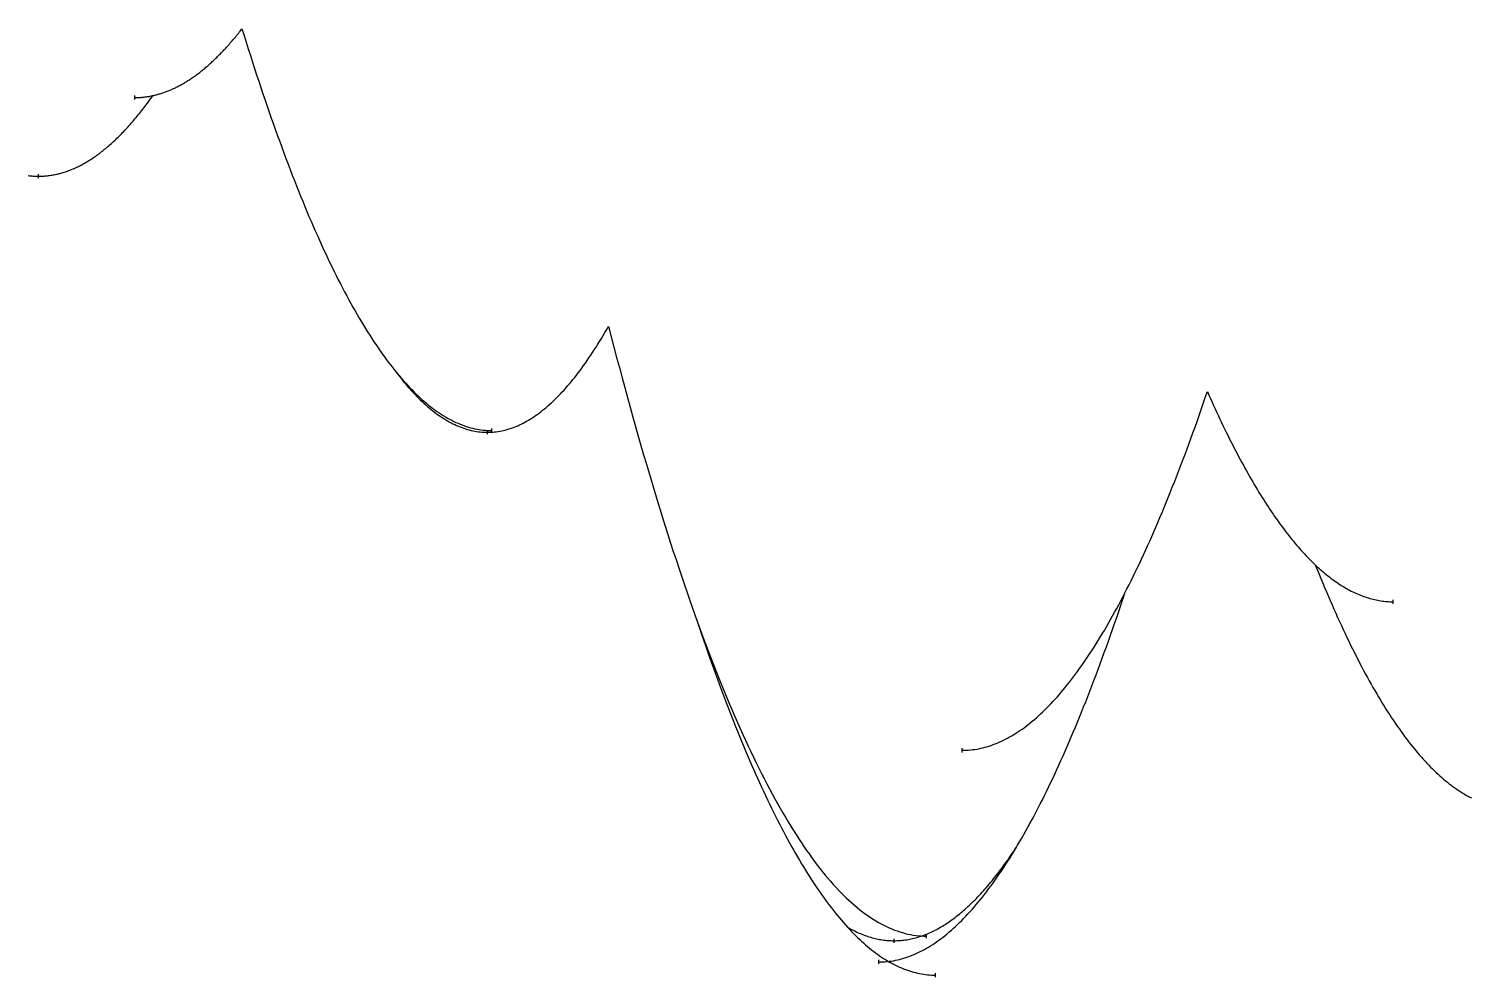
# Model space of a CAD drawing. Header units: metres. Extents: x -71 to 28195, y -4440 to 524.
# Drawn here: x 7124 to 10682, y -1817 to 524 of the extents above; entities that cross this region are included whole.
import ezdxf

# ---------------------------------------------------------------- set-up
doc = ezdxf.new("R2010")
doc.units = ezdxf.units.M
doc.layers.add('CATENARIES', color=7, linetype='Continuous')
doc.layers.add('CATENARY_VERTEX_TICKS', color=7, linetype='Continuous')

msp = doc.modelspace()

# ---------------------------------------------------------------- linework, layer by layer
at = {"layer": 'CATENARIES'}
for points in [[(7385, 354.5, 0), (7387.3, 354.5, 0), (7389.5, 354.6, 0), (7391.8, 354.6, 0), (7394, 354.7, 0), (7396.2, 354.8, 0), (7398.5, 355, 0), (7400.7, 355.1, 0), (7403, 355.3, 0), (7405.2, 355.5, 0), (7407.5, 355.7, 0), (7409.7, 356, 0), (7412, 356.3, 0), (7414.2, 356.6, 0), (7416.5, 356.9, 0), (7418.7, 357.3, 0), (7420.9, 357.6, 0), (7423.2, 358, 0), (7425.4, 358.5, 0), (7427.7, 358.9, 0), (7429.9, 359.4, 0), (7432.1, 359.9, 0), (7434.4, 360.4, 0), (7436.6, 361, 0), (7438.8, 361.5, 0), (7441, 362.1, 0), (7443.3, 362.7, 0), (7445.5, 363.4, 0), (7447.7, 364, 0), (7449.9, 364.7, 0), (7452.1, 365.4, 0), (7454.4, 366.1, 0), (7456.6, 366.9, 0), (7458.8, 367.7, 0), (7461, 368.5, 0), (7463.3, 369.3, 0), (7465.5, 370.2, 0), (7467.7, 371, 0), (7469.9, 371.9, 0), (7472.1, 372.9, 0), (7474.4, 373.8, 0), (7476.6, 374.8, 0), (7478.8, 375.8, 0), (7481, 376.8, 0), (7483.3, 377.8, 0), (7485.5, 378.9, 0), (7487.7, 380, 0), (7489.9, 381.1, 0), (7492.1, 382.3, 0), (7494.4, 383.4, 0), (7496.6, 384.6, 0), (7498.8, 385.8, 0), (7501, 387.1, 0), (7503.3, 388.3, 0), (7505.5, 389.6, 0), (7507.7, 390.9, 0), (7509.9, 392.2, 0), (7512.1, 393.6, 0), (7514.4, 395, 0), (7516.6, 396.4, 0), (7518.8, 397.8, 0), (7521, 399.2, 0), (7523.3, 400.7, 0), (7525.5, 402.2, 0), (7527.7, 403.7, 0), (7529.9, 405.3, 0), (7532.1, 406.8, 0), (7534.4, 408.4, 0), (7536.6, 410.1, 0), (7538.8, 411.7, 0), (7541, 413.4, 0), (7543.3, 415.1, 0), (7545.5, 416.8, 0), (7547.7, 418.5, 0), (7549.9, 420.3, 0), (7552.1, 422, 0), (7554.4, 423.9, 0), (7556.6, 425.7, 0), (7558.8, 427.5, 0), (7561, 429.4, 0), (7563.3, 431.3, 0), (7565.5, 433.3, 0), (7567.7, 435.2, 0), (7569.9, 437.2, 0), (7572.1, 439.2, 0), (7574.4, 441.2, 0), (7576.6, 443.3, 0), (7578.8, 445.3, 0), (7581, 447.4, 0), (7583.3, 449.5, 0), (7585.5, 451.7, 0), (7587.7, 453.9, 0), (7589.9, 456, 0), (7592.1, 458.3, 0), (7594.4, 460.5, 0), (7596.6, 462.8, 0), (7598.8, 465.1, 0), (7601, 467.4, 0), (7603.3, 469.7, 0), (7605.5, 472.1, 0), (7607.7, 474.4, 0), (7609.9, 476.9, 0), (7612.1, 479.3, 0), (7614.4, 481.7, 0), (7616.6, 484.2, 0), (7618.8, 486.7, 0), (7621, 489.3, 0), (7623.3, 491.8, 0), (7625.5, 494.4, 0), (7627.7, 497, 0), (7629.9, 499.6, 0), (7632.1, 502.3, 0), (7634.4, 504.9, 0), (7636.6, 507.6, 0), (7638.8, 510.3, 0), (7641, 513.1, 0), (7643.3, 515.9, 0), (7645.5, 518.6, 0), (7647.7, 521.5, 0), (7649.9, 524.3, 0)], [(7649.9, 524.3, 0), (7655.1, 507.6, 0), (7660.3, 491, 0), (7665.4, 474.6, 0), (7670.6, 458.4, 0), (7675.8, 442.2, 0), (7680.9, 426.2, 0), (7686.1, 410.4, 0), (7691.3, 394.7, 0), (7696.5, 379.2, 0), (7701.6, 363.8, 0), (7706.8, 348.5, 0), (7712, 333.4, 0), (7717.1, 318.4, 0), (7722.3, 303.6, 0), (7727.5, 288.9, 0), (7732.7, 274.4, 0), (7737.8, 260, 0), (7743, 245.8, 0), (7748.2, 231.7, 0), (7753.4, 217.7, 0), (7758.5, 203.9, 0), (7763.7, 190.2, 0), (7768.9, 176.7, 0), (7774, 163.3, 0), (7779.2, 150, 0), (7784.4, 136.9, 0), (7789.6, 124, 0), (7794.7, 111.1, 0), (7799.9, 98.5, 0), (7805.1, 85.9, 0), (7810.2, 73.5, 0), (7815.4, 61.3, 0), (7820.6, 49.2, 0), (7825.8, 37.2, 0), (7830.9, 25.4, 0), (7836.1, 13.7, 0), (7841.3, 2.2, 0), (7846.4, -9.2, 0), (7851.6, -20.5, 0), (7856.8, -31.6, 0), (7862, -42.6, 0), (7867.1, -53.4, 0), (7872.3, -64.1, 0), (7877.5, -74.7, 0), (7882.6, -85.1, 0), (7887.8, -95.3, 0), (7893, -105.5, 0), (7898.2, -115.5, 0), (7903.3, -125.3, 0), (7908.5, -135, 0), (7913.7, -144.6, 0), (7918.8, -154, 0), (7924, -163.3, 0), (7929.2, -172.4, 0), (7934.4, -181.4, 0), (7939.5, -190.3, 0), (7944.7, -199, 0), (7949.9, -207.6, 0), (7955, -216, 0), (7960.2, -224.3, 0), (7965.4, -232.5, 0), (7970.6, -240.5, 0), (7975.7, -248.4, 0), (7980.9, -256.1, 0), (7986.1, -263.7, 0), (7991.2, -271.2, 0), (7996.4, -278.5, 0), (8001.6, -285.7, 0), (8006.8, -292.7, 0), (8011.9, -299.6, 0), (8017.1, -306.4, 0), (8022.3, -313, 0), (8027.4, -319.5, 0), (8032.6, -325.9, 0), (8037.8, -332.1, 0), (8043, -338.2, 0), (8048.2, -344.2, 0), (8053.4, -350, 0), (8058.6, -355.7, 0), (8063.8, -361.2, 0), (8069, -366.6, 0), (8074.2, -371.8, 0), (8079.4, -376.9, 0), (8084.6, -381.9, 0), (8089.8, -386.7, 0), (8095, -391.4, 0), (8100.2, -396, 0), (8105.4, -400.4, 0), (8110.6, -404.7, 0), (8115.8, -408.8, 0), (8121, -412.8, 0), (8126.2, -416.6, 0), (8131.4, -420.3, 0), (8136.6, -423.9, 0), (8141.8, -427.3, 0), (8147, -430.6, 0), (8152.2, -433.8, 0), (8157.4, -436.8, 0), (8162.6, -439.7, 0), (8167.8, -442.4, 0), (8173, -445, 0), (8178.2, -447.4, 0), (8183.4, -449.7, 0), (8188.6, -451.9, 0), (8193.8, -453.9, 0), (8199, -455.8, 0), (8204.2, -457.6, 0), (8209.4, -459.2, 0), (8214.6, -460.6, 0), (8219.8, -462, 0), (8225, -463.1, 0), (8230.2, -464.2, 0), (8235.4, -465.1, 0), (8240.6, -465.9, 0), (8245.8, -466.5, 0), (8251, -467, 0), (8256.2, -467.3, 0), (8261.4, -467.6, 0), (8266.6, -467.6, 0)], [(7122.3, 161.9, 0), (7125.1, 161.5, 0), (7127.9, 161.2, 0), (7130.7, 161, 0), (7133.4, 160.8, 0), (7136.2, 160.6, 0), (7139, 160.5, 0), (7141.8, 160.4, 0), (7144.6, 160.3, 0), (7147.4, 160.3, 0), (7150.2, 160.3, 0), (7153, 160.4, 0), (7155.7, 160.5, 0), (7158.5, 160.6, 0), (7161.3, 160.8, 0), (7164, 161, 0), (7166.8, 161.2, 0), (7169.6, 161.5, 0), (7172.3, 161.8, 0), (7175.1, 162.2, 0), (7177.9, 162.6, 0), (7180.7, 163, 0), (7183.4, 163.5, 0), (7186.2, 164, 0), (7189, 164.6, 0), (7191.7, 165.2, 0), (7194.5, 165.8, 0), (7197.3, 166.5, 0), (7200, 167.2, 0), (7202.8, 167.9, 0), (7205.6, 168.7, 0), (7208.4, 169.5, 0), (7211.1, 170.4, 0), (7213.9, 171.3, 0), (7216.7, 172.2, 0), (7219.4, 173.2, 0), (7222.2, 174.2, 0), (7225, 175.3, 0), (7227.7, 176.4, 0), (7230.5, 177.5, 0), (7233.3, 178.6, 0), (7236, 179.8, 0), (7238.8, 181.1, 0), (7241.6, 182.4, 0), (7244.4, 183.7, 0), (7247.1, 185, 0), (7249.9, 186.4, 0), (7252.7, 187.9, 0), (7255.4, 189.3, 0), (7258.2, 190.9, 0), (7261, 192.4, 0), (7263.7, 194, 0), (7266.5, 195.6, 0), (7269.3, 197.3, 0), (7272.1, 199, 0), (7274.8, 200.7, 0), (7277.6, 202.5, 0), (7280.4, 204.3, 0), (7283.1, 206.2, 0), (7285.9, 208.1, 0), (7288.7, 210, 0), (7291.4, 212, 0), (7294.2, 214, 0), (7297, 216, 0), (7299.7, 218.1, 0), (7302.5, 220.2, 0), (7305.3, 222.4, 0), (7308.1, 224.6, 0), (7310.8, 226.8, 0), (7313.6, 229.1, 0), (7316.4, 231.4, 0), (7319.1, 233.8, 0), (7321.9, 236.2, 0), (7324.7, 238.6, 0), (7327.4, 241.1, 0), (7330.2, 243.6, 0), (7333, 246.1, 0), (7335.8, 248.7, 0), (7338.5, 251.3, 0), (7341.3, 254, 0), (7344.1, 256.7, 0), (7346.8, 259.4, 0), (7349.6, 262.2, 0), (7352.4, 265, 0), (7355.1, 267.9, 0), (7357.9, 270.7, 0), (7360.7, 273.7, 0), (7363.4, 276.6, 0), (7366.2, 279.6, 0), (7369, 282.7, 0), (7371.8, 285.8, 0), (7374.5, 288.9, 0), (7377.3, 292.1, 0), (7380.1, 295.3, 0), (7382.8, 298.5, 0), (7385.6, 301.8, 0), (7388.4, 305.1, 0), (7391.1, 308.4, 0), (7393.9, 311.8, 0), (7396.7, 315.2, 0), (7399.5, 318.7, 0), (7402.2, 322.2, 0), (7405, 325.8, 0), (7407.8, 329.3, 0), (7410.5, 333, 0), (7413.3, 336.6, 0), (7416.1, 340.3, 0), (7418.8, 344.1, 0), (7421.6, 347.8, 0), (7424.4, 351.7, 0), (7427.2, 355.5, 0), (7429.9, 359.4, 0)], [(8027.4, -319.5, 0), (8031.9, -325.4, 0), (8036.4, -331.2, 0), (8040.9, -336.9, 0), (8045.4, -342.5, 0), (8049.8, -348, 0), (8054.3, -353.3, 0), (8058.8, -358.5, 0), (8063.3, -363.6, 0), (8067.8, -368.6, 0), (8072.2, -373.5, 0), (8076.7, -378.2, 0), (8081.2, -382.9, 0), (8085.7, -387.4, 0), (8090.2, -391.8, 0), (8094.6, -396, 0), (8099.1, -400.2, 0), (8103.6, -404.2, 0), (8108.1, -408.2, 0), (8112.6, -412, 0), (8117, -415.7, 0), (8121.5, -419.2, 0), (8126, -422.7, 0), (8130.5, -426, 0), (8134.9, -429.3, 0), (8139.4, -432.4, 0), (8143.9, -435.4, 0), (8148.4, -438.2, 0), (8152.9, -441, 0), (8157.3, -443.6, 0), (8161.8, -446.1, 0), (8166.3, -448.5, 0), (8170.8, -450.8, 0), (8175.3, -453, 0), (8179.7, -455, 0), (8184.2, -457, 0), (8188.7, -458.8, 0), (8193.2, -460.5, 0), (8197.7, -462, 0), (8202.1, -463.5, 0), (8206.6, -464.9, 0), (8211.1, -466.1, 0), (8215.6, -467.2, 0), (8220.1, -468.2, 0), (8224.5, -469.1, 0), (8229, -469.8, 0), (8233.5, -470.5, 0), (8238, -471, 0), (8242.5, -471.4, 0), (8246.9, -471.7, 0), (8251.4, -471.9, 0), (8255.9, -471.9, 0), (8260.3, -471.9, 0), (8264.7, -471.7, 0), (8269.1, -471.4, 0), (8273.5, -471, 0), (8277.9, -470.5, 0), (8282.3, -469.9, 0), (8286.7, -469.2, 0), (8291.1, -468.3, 0), (8295.5, -467.4, 0), (8299.9, -466.3, 0), (8304.3, -465.1, 0), (8308.7, -463.8, 0), (8313.1, -462.4, 0), (8317.5, -460.9, 0), (8321.9, -459.2, 0), (8326.3, -457.5, 0), (8330.7, -455.6, 0), (8335, -453.7, 0), (8339.4, -451.6, 0), (8343.8, -449.4, 0), (8348.2, -447.1, 0), (8352.6, -444.6, 0), (8357, -442.1, 0), (8361.4, -439.4, 0), (8365.8, -436.7, 0), (8370.2, -433.8, 0), (8374.6, -430.8, 0), (8379, -427.7, 0), (8383.4, -424.5, 0), (8387.8, -421.2, 0), (8392.2, -417.7, 0), (8396.6, -414.2, 0), (8401, -410.5, 0), (8405.4, -406.7, 0), (8409.8, -402.8, 0), (8414.2, -398.8, 0), (8418.6, -394.7, 0), (8423, -390.4, 0), (8427.4, -386.1, 0), (8431.8, -381.6, 0), (8436.2, -377.1, 0), (8440.6, -372.4, 0), (8445, -367.6, 0), (8449.4, -362.6, 0), (8453.8, -357.6, 0), (8458.2, -352.5, 0), (8462.6, -347.2, 0), (8467, -341.8, 0), (8471.4, -336.4, 0), (8475.8, -330.8, 0), (8480.2, -325, 0), (8484.6, -319.2, 0), (8489, -313.3, 0), (8493.4, -307.2, 0), (8497.8, -301.1, 0), (8502.2, -294.8, 0), (8506.5, -288.4, 0), (8510.9, -281.9, 0), (8515.3, -275.2, 0), (8519.7, -268.5, 0), (8524.1, -261.7, 0), (8528.5, -254.7, 0), (8532.9, -247.6, 0), (8537.3, -240.4, 0), (8541.7, -233.1, 0), (8546.1, -225.7, 0), (8550.5, -218.2, 0), (8554.9, -210.5, 0)], [(8554.9, -210.5, 0), (8561.6, -236.3, 0), (8568.3, -261.8, 0), (8574.9, -287.1, 0), (8581.6, -312.2, 0), (8588.3, -337.1, 0), (8594.9, -361.7, 0), (8601.6, -386.1, 0), (8608.3, -410.2, 0), (8614.9, -434.2, 0), (8621.6, -457.9, 0), (8628.3, -481.4, 0), (8634.9, -504.6, 0), (8641.6, -527.7, 0), (8648.3, -550.5, 0), (8654.9, -573, 0), (8661.6, -595.4, 0), (8668.3, -617.5, 0), (8674.9, -639.4, 0), (8681.6, -661.1, 0), (8688.3, -682.5, 0), (8694.9, -703.7, 0), (8701.6, -724.7, 0), (8708.3, -745.5, 0), (8714.9, -766, 0), (8721.6, -786.3, 0), (8728.3, -806.4, 0), (8734.9, -826.3, 0), (8741.6, -845.9, 0), (8748.3, -865.4, 0), (8754.9, -884.5, 0), (8761.6, -903.5, 0), (8768.3, -922.3, 0), (8774.9, -940.8, 0), (8781.5, -958.8, 0), (8788.1, -976.6, 0), (8794.6, -994.2, 0), (8801.2, -1011.6, 0), (8807.7, -1028.8, 0), (8814.3, -1045.7, 0), (8820.9, -1062.5, 0), (8827.4, -1079, 0), (8834, -1095.3, 0), (8840.6, -1111.4, 0), (8847.1, -1127.3, 0), (8853.7, -1142.9, 0), (8860.3, -1158.4, 0), (8866.8, -1173.6, 0), (8873.4, -1188.6, 0), (8880, -1203.4, 0), (8886.5, -1218, 0), (8893.1, -1232.4, 0), (8899.7, -1246.6, 0), (8906.2, -1260.5, 0), (8912.8, -1274.3, 0), (8919.4, -1287.8, 0), (8925.9, -1301.1, 0), (8932.5, -1314.2, 0), (8939.1, -1327.1, 0), (8945.6, -1339.8, 0), (8952.2, -1352.3, 0), (8958.8, -1364.5, 0), (8965.3, -1376.6, 0), (8971.9, -1388.4, 0), (8978.5, -1400, 0), (8985, -1411.4, 0), (8991.6, -1422.6, 0), (8998.1, -1433.6, 0), (9004.7, -1444.4, 0), (9011.3, -1455, 0), (9017.8, -1465.3, 0), (9024.4, -1475.4, 0), (9031, -1485.4, 0), (9037.5, -1495.1, 0), (9044.1, -1504.6, 0), (9050.7, -1513.9, 0), (9057.2, -1523, 0), (9063.8, -1531.9, 0), (9070.4, -1540.5, 0), (9076.9, -1549, 0), (9083.5, -1557.3, 0), (9090.1, -1565.3, 0), (9096.6, -1573.1, 0), (9103.2, -1580.7, 0), (9109.8, -1588.2, 0), (9116.3, -1595.4, 0), (9122.9, -1602.3, 0), (9129.5, -1609.1, 0), (9136, -1615.7, 0), (9142.6, -1622.1, 0), (9149.2, -1628.2, 0), (9155.7, -1634.2, 0), (9162.3, -1639.9, 0), (9168.9, -1645.4, 0), (9175.4, -1650.7, 0), (9182, -1655.8, 0), (9188.5, -1660.7, 0), (9195.1, -1665.4, 0), (9201.7, -1669.9, 0), (9208.2, -1674.2, 0), (9214.8, -1678.3, 0), (9221.4, -1682.1, 0), (9227.9, -1685.8, 0), (9234.5, -1689.2, 0), (9241.1, -1692.4, 0), (9247.6, -1695.5, 0), (9254.2, -1698.3, 0), (9260.8, -1700.9, 0), (9267.3, -1703.3, 0), (9273.9, -1705.5, 0), (9280.5, -1707.4, 0), (9287, -1709.2, 0), (9293.6, -1710.8, 0), (9300.2, -1712.1, 0), (9306.7, -1713.3, 0), (9313.3, -1714.2, 0), (9319.9, -1714.9, 0), (9326.4, -1715.5, 0), (9333, -1715.8, 0), (9339.6, -1715.9, 0)], [(9428.4, -1257.2, 0), (9433.4, -1257.1, 0), (9438.5, -1256.9, 0), (9443.6, -1256.6, 0), (9448.7, -1256.2, 0), (9453.8, -1255.6, 0), (9458.9, -1254.9, 0), (9463.9, -1254.1, 0), (9469, -1253.2, 0), (9474.1, -1252.1, 0), (9479.2, -1251, 0), (9484.3, -1249.7, 0), (9489.3, -1248.2, 0), (9494.4, -1246.7, 0), (9499.5, -1245, 0), (9504.6, -1243.2, 0), (9509.7, -1241.3, 0), (9514.8, -1239.2, 0), (9519.8, -1237.1, 0), (9524.9, -1234.8, 0), (9530, -1232.3, 0), (9535.1, -1229.8, 0), (9540.2, -1227.1, 0), (9545.3, -1224.3, 0), (9550.3, -1221.4, 0), (9555.4, -1218.4, 0), (9560.5, -1215.2, 0), (9565.6, -1211.9, 0), (9570.7, -1208.5, 0), (9575.8, -1205, 0), (9580.8, -1201.3, 0), (9585.9, -1197.5, 0), (9591, -1193.6, 0), (9596.1, -1189.5, 0), (9601.2, -1185.4, 0), (9606.3, -1181.1, 0), (9611.3, -1176.7, 0), (9616.4, -1172.1, 0), (9621.5, -1167.5, 0), (9626.6, -1162.7, 0), (9631.7, -1157.8, 0), (9636.8, -1152.7, 0), (9641.8, -1147.6, 0), (9646.9, -1142.3, 0), (9652, -1136.9, 0), (9657.1, -1131.4, 0), (9662.2, -1125.7, 0), (9667.3, -1119.9, 0), (9672.3, -1114, 0), (9677.4, -1108, 0), (9682.5, -1101.8, 0), (9687.6, -1095.5, 0), (9692.7, -1089.1, 0), (9697.8, -1082.6, 0), (9702.8, -1075.9, 0), (9707.9, -1069.1, 0), (9713, -1062.2, 0), (9718.1, -1055.2, 0), (9723.2, -1048, 0), (9728.3, -1040.7, 0), (9733.3, -1033.3, 0), (9738.4, -1025.8, 0), (9743.5, -1018.1, 0), (9748.6, -1010.3, 0), (9753.7, -1002.4, 0), (9758.8, -994.4, 0), (9763.8, -986.2, 0), (9768.9, -977.9, 0), (9774, -969.5, 0), (9779.1, -961, 0), (9784.2, -952.3, 0), (9789.3, -943.5, 0), (9794.3, -934.6, 0), (9799.4, -925.5, 0), (9804.5, -916.4, 0), (9809.6, -907.1, 0), (9814.7, -897.6, 0), (9819.8, -888.1, 0), (9824.8, -878.4, 0), (9829.9, -868.6, 0), (9835, -858.7, 0), (9840.1, -848.6, 0), (9845.2, -838.4, 0), (9850.3, -828.1, 0), (9855.4, -817.6, 0), (9860.4, -807.1, 0), (9865.5, -796.4, 0), (9870.6, -785.5, 0), (9875.7, -774.6, 0), (9880.8, -763.5, 0), (9885.9, -752.3, 0), (9891, -740.9, 0), (9896.1, -729.5, 0), (9901.1, -717.9, 0), (9906.2, -706.2, 0), (9911.3, -694.3, 0), (9916.4, -682.3, 0), (9921.5, -670.2, 0), (9926.6, -658, 0), (9931.7, -645.7, 0), (9936.8, -633.2, 0), (9941.8, -620.6, 0), (9946.9, -607.8, 0), (9952, -594.9, 0), (9957.1, -581.9, 0), (9962.2, -568.8, 0), (9967.3, -555.6, 0), (9972.4, -542.2, 0), (9977.5, -528.7, 0), (9982.5, -515, 0), (9987.6, -501.2, 0), (9992.7, -487.3, 0), (9997.8, -473.3, 0), (10002.9, -459.2, 0), (10008, -444.9, 0), (10013.1, -430.5, 0), (10018.2, -415.9, 0), (10023.2, -401.2, 0), (10028.3, -386.4, 0), (10033.4, -371.5, 0)], [(10033.4, -371.5, 0), (10037.3, -380.2, 0), (10041.1, -388.9, 0), (10045, -397.5, 0), (10048.9, -406, 0), (10052.7, -414.4, 0), (10056.6, -422.8, 0), (10060.5, -431, 0), (10064.3, -439.2, 0), (10068.2, -447.4, 0), (10072, -455.4, 0), (10075.9, -463.4, 0), (10079.8, -471.3, 0), (10083.6, -479.2, 0), (10087.5, -486.9, 0), (10091.4, -494.6, 0), (10095.2, -502.2, 0), (10099.1, -509.7, 0), (10102.9, -517.2, 0), (10106.8, -524.6, 0), (10110.7, -531.9, 0), (10114.5, -539.1, 0), (10118.4, -546.3, 0), (10122.3, -553.4, 0), (10126.1, -560.4, 0), (10130, -567.3, 0), (10133.8, -574.2, 0), (10137.7, -581, 0), (10141.6, -587.7, 0), (10145.4, -594.3, 0), (10149.3, -600.9, 0), (10153.2, -607.4, 0), (10157, -613.8, 0), (10160.9, -620.2, 0), (10164.7, -626.4, 0), (10168.6, -632.6, 0), (10172.5, -638.8, 0), (10176.3, -644.8, 0), (10180.2, -650.8, 0), (10184.1, -656.7, 0), (10187.9, -662.5, 0), (10191.8, -668.3, 0), (10195.6, -673.9, 0), (10199.5, -679.6, 0), (10203.4, -685.1, 0), (10207.2, -690.5, 0), (10211.1, -695.9, 0), (10214.9, -701.2, 0), (10218.8, -706.5, 0), (10222.7, -711.6, 0), (10226.5, -716.7, 0), (10230.4, -721.7, 0), (10234.3, -726.7, 0), (10238.1, -731.5, 0), (10242, -736.3, 0), (10245.8, -741.1, 0), (10249.7, -745.7, 0), (10253.6, -750.3, 0), (10257.4, -754.8, 0), (10261.3, -759.2, 0), (10265.2, -763.5, 0), (10269, -767.8, 0), (10272.9, -772, 0), (10276.7, -776.2, 0), (10280.6, -780.2, 0), (10284.5, -784.2, 0), (10288.3, -788.1, 0), (10292.2, -791.9, 0), (10296.1, -795.7, 0), (10299.9, -799.4, 0), (10303.8, -803, 0), (10307.6, -806.5, 0), (10311.5, -810, 0), (10315.3, -813.4, 0), (10319.2, -816.7, 0), (10323, -819.9, 0), (10326.9, -823.1, 0), (10330.7, -826.2, 0), (10334.6, -829.2, 0), (10338.4, -832.2, 0), (10342.3, -835.1, 0), (10346.1, -837.9, 0), (10350, -840.6, 0), (10353.8, -843.2, 0), (10357.7, -845.8, 0), (10361.5, -848.3, 0), (10365.4, -850.8, 0), (10369.3, -853.1, 0), (10373.1, -855.4, 0), (10377, -857.7, 0), (10380.8, -859.8, 0), (10384.7, -861.9, 0), (10388.5, -863.9, 0), (10392.4, -865.8, 0), (10396.2, -867.7, 0), (10400.1, -869.4, 0), (10403.9, -871.2, 0), (10407.8, -872.8, 0), (10411.6, -874.4, 0), (10415.5, -875.8, 0), (10419.3, -877.3, 0), (10423.2, -878.6, 0), (10427, -879.9, 0), (10430.9, -881.1, 0), (10434.7, -882.2, 0), (10438.6, -883.3, 0), (10442.4, -884.3, 0), (10446.3, -885.2, 0), (10450.1, -886, 0), (10454, -886.8, 0), (10457.8, -887.5, 0), (10461.7, -888.1, 0), (10465.5, -888.6, 0), (10469.4, -889.1, 0), (10473.2, -889.5, 0), (10477.1, -889.8, 0), (10480.9, -890.1, 0), (10484.8, -890.3, 0), (10488.7, -890.4, 0), (10492.5, -890.4, 0)], [(10299.9, -799.4, 0), (10304.5, -810.8, 0), (10309.1, -822.1, 0), (10313.7, -833.3, 0), (10318.3, -844.4, 0), (10322.9, -855.4, 0), (10327.5, -866.2, 0), (10332.1, -877, 0), (10336.7, -887.6, 0), (10341.3, -898.2, 0), (10345.8, -908.6, 0), (10350.4, -918.9, 0), (10355, -929.1, 0), (10359.6, -939.2, 0), (10364.2, -949.1, 0), (10368.8, -959, 0), (10373.4, -968.8, 0), (10378, -978.4, 0), (10382.6, -987.9, 0), (10387.2, -997.4, 0), (10391.8, -1006.7, 0), (10396.4, -1015.9, 0), (10401, -1025, 0), (10405.6, -1033.9, 0), (10410.1, -1042.8, 0), (10414.7, -1051.6, 0), (10419.3, -1060.2, 0), (10423.9, -1068.8, 0), (10428.5, -1077.2, 0), (10433.1, -1085.5, 0), (10437.7, -1093.7, 0), (10442.3, -1101.8, 0), (10446.9, -1109.8, 0), (10451.5, -1117.7, 0), (10456.1, -1125.5, 0), (10460.7, -1133.1, 0), (10465.3, -1140.7, 0), (10469.9, -1148.1, 0), (10474.4, -1155.5, 0), (10479, -1162.7, 0), (10483.6, -1169.8, 0), (10488.2, -1176.8, 0), (10492.8, -1183.7, 0), (10497.4, -1190.5, 0), (10502, -1197.2, 0), (10506.6, -1203.7, 0), (10511.2, -1210.2, 0), (10515.8, -1216.5, 0), (10520.4, -1222.8, 0), (10525, -1228.9, 0), (10529.6, -1234.9, 0), (10534.2, -1240.8, 0), (10538.7, -1246.6, 0), (10543.3, -1252.3, 0), (10547.9, -1257.9, 0), (10552.5, -1263.4, 0), (10557.1, -1268.8, 0), (10561.7, -1274, 0), (10566.3, -1279.2, 0), (10570.9, -1284.2, 0), (10575.5, -1289.1, 0), (10580.1, -1294, 0), (10584.7, -1298.7, 0), (10589.3, -1303.3, 0), (10593.9, -1307.8, 0), (10598.5, -1312.2, 0), (10603, -1316.4, 0), (10607.6, -1320.6, 0), (10612.2, -1324.7, 0), (10616.8, -1328.6, 0), (10621.4, -1332.5, 0), (10626, -1336.2, 0), (10630.6, -1339.8, 0), (10635.2, -1343.4, 0), (10639.8, -1346.8, 0), (10644.4, -1350.1, 0), (10649, -1353.3, 0), (10653.6, -1356.4, 0), (10658.2, -1359.3, 0), (10662.8, -1362.2, 0), (10667.3, -1365, 0), (10671.9, -1367.6, 0), (10676.5, -1370.2, 0), (10681.1, -1372.6, 0), (10685.7, -1374.9, 0)], [(9222.4, -1779.8, 0), (9227.5, -1779.7, 0), (9232.6, -1779.5, 0), (9237.7, -1779.2, 0), (9242.8, -1778.8, 0), (9248, -1778.2, 0), (9253.1, -1777.5, 0), (9258.2, -1776.7, 0), (9263.3, -1775.7, 0), (9268.4, -1774.6, 0), (9273.5, -1773.4, 0), (9278.6, -1772, 0), (9283.7, -1770.6, 0), (9288.9, -1769, 0), (9294, -1767.2, 0), (9299.1, -1765.4, 0), (9304.2, -1763.4, 0), (9309.3, -1761.3, 0), (9314.4, -1759, 0), (9319.5, -1756.7, 0), (9324.6, -1754.2, 0), (9329.8, -1751.5, 0), (9334.9, -1748.8, 0), (9340, -1745.9, 0), (9345.1, -1742.9, 0), (9350.2, -1739.7, 0), (9355.3, -1736.5, 0), (9360.4, -1733.1, 0), (9365.5, -1729.6, 0), (9370.7, -1725.9, 0), (9375.8, -1722.1, 0), (9380.9, -1718.2, 0), (9386, -1714.2, 0), (9391.1, -1710, 0), (9396.2, -1705.7, 0), (9401.3, -1701.3, 0), (9406.4, -1696.7, 0), (9411.6, -1692, 0), (9416.7, -1687.2, 0), (9421.8, -1682.3, 0), (9426.9, -1677.2, 0), (9432, -1672, 0), (9437.1, -1666.7, 0), (9442.2, -1661.2, 0), (9447.3, -1655.7, 0), (9452.4, -1650, 0), (9457.6, -1644.1, 0), (9462.7, -1638.1, 0), (9467.8, -1632, 0), (9472.9, -1625.8, 0), (9478, -1619.5, 0), (9483.1, -1613, 0), (9488.2, -1606.4, 0), (9493.3, -1599.6, 0), (9498.5, -1592.7, 0), (9503.6, -1585.7, 0), (9508.7, -1578.6, 0), (9513.8, -1571.3, 0), (9518.9, -1564, 0), (9524, -1556.4, 0), (9529.1, -1548.8, 0), (9534.2, -1541, 0), (9539.4, -1533.1, 0), (9544.5, -1525.1, 0), (9549.6, -1516.9, 0), (9554.7, -1508.6, 0), (9559.8, -1500.2, 0), (9564.9, -1491.6, 0), (9570, -1482.9, 0), (9575.1, -1474.2, 0), (9580.2, -1465.2, 0), (9585.3, -1456.2, 0), (9590.4, -1447, 0), (9595.5, -1437.7, 0), (9600.6, -1428.3, 0), (9605.7, -1418.7, 0), (9610.8, -1409, 0), (9615.9, -1399.2, 0), (9621, -1389.2, 0), (9626.1, -1379.1, 0), (9631.2, -1368.9, 0), (9636.3, -1358.6, 0), (9641.4, -1348.1, 0), (9646.5, -1337.5, 0), (9651.6, -1326.8, 0), (9656.7, -1315.9, 0), (9661.7, -1304.9, 0), (9666.8, -1293.8, 0), (9671.9, -1282.5, 0), (9677, -1271.2, 0), (9682.1, -1259.6, 0), (9687.2, -1248, 0), (9692.3, -1236.2, 0), (9697.4, -1224.3, 0), (9702.5, -1212.3, 0), (9707.6, -1200.1, 0), (9712.7, -1187.8, 0), (9717.8, -1175.4, 0), (9722.9, -1162.8, 0), (9728, -1150.1, 0), (9733.1, -1137.3, 0), (9738.2, -1124.3, 0), (9743.3, -1111.3, 0), (9748.4, -1098, 0), (9753.5, -1084.7, 0), (9758.6, -1071.2, 0), (9763.7, -1057.6, 0), (9768.8, -1043.8, 0), (9773.9, -1030, 0), (9779, -1016, 0), (9784.1, -1001.8, 0), (9789.2, -987.5, 0), (9794.2, -973.1, 0), (9799.3, -958.6, 0), (9804.4, -943.9, 0), (9809.5, -929.1, 0), (9814.6, -914.2, 0), (9819.7, -899.1, 0), (9824.8, -883.9, 0), (9829.9, -868.6, 0)], [(8774.9, -940.8, 0), (8779.8, -955.5, 0), (8784.8, -970, 0), (8789.7, -984.5, 0), (8794.6, -998.7, 0), (8799.6, -1012.9, 0), (8804.5, -1027, 0), (8809.4, -1040.9, 0), (8814.4, -1054.7, 0), (8819.3, -1068.3, 0), (8824.2, -1081.9, 0), (8829.1, -1095.3, 0), (8834.1, -1108.6, 0), (8839, -1121.7, 0), (8843.9, -1134.7, 0), (8848.9, -1147.6, 0), (8853.8, -1160.4, 0), (8858.7, -1173.1, 0), (8863.6, -1185.6, 0), (8868.6, -1198, 0), (8873.5, -1210.3, 0), (8878.4, -1222.4, 0), (8883.4, -1234.4, 0), (8888.3, -1246.3, 0), (8893.2, -1258.1, 0), (8898.2, -1269.8, 0), (8903.1, -1281.3, 0), (8908, -1292.7, 0), (8912.9, -1303.9, 0), (8917.9, -1315.1, 0), (8922.8, -1326.1, 0), (8927.7, -1337, 0), (8932.7, -1347.8, 0), (8937.6, -1358.4, 0), (8942.5, -1369, 0), (8947.4, -1379.3, 0), (8952.4, -1389.6, 0), (8957.3, -1399.8, 0), (8962.2, -1409.8, 0), (8967.2, -1419.7, 0), (8972.1, -1429.5, 0), (8977, -1439.1, 0), (8982, -1448.6, 0), (8986.9, -1458, 0), (8991.8, -1467.3, 0), (8996.7, -1476.5, 0), (9001.7, -1485.5, 0), (9006.6, -1494.4, 0), (9011.5, -1503.2, 0), (9016.5, -1511.8, 0), (9021.4, -1520.4, 0), (9026.3, -1528.8, 0), (9031.2, -1537.1, 0), (9036.2, -1545.2, 0), (9041.1, -1553.3, 0), (9046, -1561.2, 0), (9051, -1569, 0), (9055.9, -1576.6, 0), (9060.8, -1584.2, 0), (9065.8, -1591.6, 0), (9070.7, -1598.9, 0), (9075.6, -1606.1, 0), (9080.5, -1613.1, 0), (9085.5, -1620.1, 0), (9090.4, -1626.9, 0), (9095.3, -1633.5, 0), (9100.3, -1640.1, 0), (9105.2, -1646.5, 0), (9110.1, -1652.9, 0), (9115, -1659, 0), (9120, -1665.1, 0), (9124.9, -1671.1, 0), (9129.8, -1676.9, 0), (9134.8, -1682.6, 0), (9139.7, -1688.1, 0), (9144.6, -1693.6, 0), (9149.6, -1698.9, 0), (9154.5, -1704.2, 0), (9159.4, -1709.3, 0), (9164.4, -1714.2, 0), (9169.3, -1719.1, 0), (9174.3, -1723.8, 0), (9179.2, -1728.4, 0), (9184.1, -1732.9, 0), (9189.1, -1737.2, 0), (9194, -1741.5, 0), (9199, -1745.6, 0), (9203.9, -1749.6, 0), (9208.9, -1753.4, 0), (9213.8, -1757.2, 0), (9218.7, -1760.8, 0), (9223.7, -1764.3, 0), (9228.6, -1767.7, 0), (9233.6, -1770.9, 0), (9238.5, -1774.1, 0), (9243.4, -1777.1, 0), (9248.4, -1779.9, 0), (9253.3, -1782.7, 0), (9258.3, -1785.3, 0), (9263.2, -1787.8, 0), (9268.1, -1790.2, 0), (9273.1, -1792.5, 0), (9278, -1794.7, 0), (9283, -1796.7, 0), (9287.9, -1798.6, 0), (9292.9, -1800.4, 0), (9297.8, -1802, 0), (9302.7, -1803.5, 0), (9307.7, -1805, 0), (9312.6, -1806.2, 0), (9317.6, -1807.4, 0), (9322.5, -1808.4, 0), (9327.4, -1809.4, 0), (9332.4, -1810.2, 0), (9337.3, -1810.8, 0), (9342.3, -1811.4, 0), (9347.2, -1811.8, 0), (9352.1, -1812.1, 0), (9357.1, -1812.3, 0), (9362, -1812.4, 0)], [(9144.6, -1693.6, 0), (9148.2, -1695.7, 0), (9151.8, -1697.7, 0), (9155.4, -1699.6, 0), (9159, -1701.5, 0), (9162.7, -1703.3, 0), (9166.3, -1705.1, 0), (9169.9, -1706.7, 0), (9173.5, -1708.3, 0), (9177.1, -1709.9, 0), (9180.7, -1711.4, 0), (9184.3, -1712.8, 0), (9187.9, -1714.1, 0), (9191.5, -1715.4, 0), (9195.1, -1716.6, 0), (9198.7, -1717.8, 0), (9202.3, -1718.9, 0), (9205.9, -1719.9, 0), (9209.5, -1720.9, 0), (9213.1, -1721.7, 0), (9216.7, -1722.6, 0), (9220.3, -1723.3, 0), (9224, -1724, 0), (9227.6, -1724.6, 0), (9231.2, -1725.2, 0), (9234.8, -1725.7, 0), (9238.4, -1726.1, 0), (9242, -1726.5, 0), (9245.6, -1726.8, 0), (9249.2, -1727, 0), (9252.8, -1727.2, 0), (9256.4, -1727.3, 0), (9260, -1727.3, 0), (9263.5, -1727.3, 0), (9267, -1727.2, 0), (9270.5, -1727, 0), (9274, -1726.8, 0), (9277.5, -1726.5, 0), (9281, -1726.2, 0), (9284.5, -1725.8, 0), (9288, -1725.3, 0), (9291.6, -1724.8, 0), (9295.1, -1724.2, 0), (9298.6, -1723.5, 0), (9302.1, -1722.8, 0), (9305.6, -1722, 0), (9309.1, -1721.2, 0), (9312.6, -1720.3, 0), (9316.1, -1719.3, 0), (9319.6, -1718.3, 0), (9323.1, -1717.2, 0), (9326.6, -1716.1, 0), (9330.1, -1714.9, 0), (9333.6, -1713.6, 0), (9337.1, -1712.3, 0), (9340.6, -1710.9, 0), (9344.1, -1709.4, 0), (9347.6, -1707.9, 0), (9351.1, -1706.3, 0), (9354.6, -1704.6, 0), (9358.1, -1702.9, 0), (9361.6, -1701.2, 0), (9365.2, -1699.3, 0), (9368.7, -1697.4, 0), (9372.2, -1695.5, 0), (9375.7, -1693.4, 0), (9379.2, -1691.4, 0), (9382.7, -1689.2, 0), (9386.2, -1687, 0), (9389.7, -1684.7, 0), (9393.2, -1682.4, 0), (9396.7, -1680, 0), (9400.2, -1677.6, 0), (9403.7, -1675, 0), (9407.2, -1672.5, 0), (9410.7, -1669.8, 0), (9414.2, -1667.1, 0), (9417.7, -1664.3, 0), (9421.2, -1661.5, 0), (9424.7, -1658.6, 0), (9428.2, -1655.7, 0), (9431.7, -1652.6, 0), (9435.2, -1649.6, 0), (9438.8, -1646.4, 0), (9442.3, -1643.2, 0), (9445.8, -1639.9, 0), (9449.3, -1636.6, 0), (9452.8, -1633.2, 0), (9456.3, -1629.8, 0), (9459.8, -1626.2, 0), (9463.3, -1622.7, 0), (9466.8, -1619, 0), (9470.3, -1615.3, 0), (9473.8, -1611.5, 0), (9477.3, -1607.7, 0), (9480.8, -1603.8, 0), (9484.3, -1599.9, 0), (9487.8, -1595.8, 0), (9491.3, -1591.8, 0), (9494.8, -1587.6, 0), (9498.3, -1583.4, 0), (9501.8, -1579.2, 0), (9505.3, -1574.8, 0), (9508.8, -1570.4, 0), (9512.3, -1566, 0), (9515.9, -1561.5, 0), (9519.4, -1556.9, 0), (9522.9, -1552.2, 0), (9526.4, -1547.5, 0), (9529.9, -1542.7, 0), (9533.4, -1537.9, 0), (9536.9, -1533, 0), (9540.4, -1528.1, 0), (9543.9, -1523, 0), (9547.4, -1518, 0), (9550.9, -1512.8, 0), (9554.4, -1507.6, 0), (9557.9, -1502.3, 0), (9561.4, -1497, 0), (9564.9, -1491.6, 0)]]:
    msp.add_polyline3d(points, dxfattribs=at)
at = {"layer": 'CATENARY_VERTEX_TICKS'}
for p, q in [((7385, 349.5), (7385, 359.5)), ((7147.4, 155.3), (7147.4, 165.3)), ((8255.9, -476.9), (8255.9, -466.9)), ((8266.6, -472.6), (8266.6, -462.6)), ((10492.5, -895.4), (10492.5, -885.4)), ((9428.4, -1262.2), (9428.4, -1252.2)), ((9260, -1732.3), (9260, -1722.3)), ((9339.6, -1720.9), (9339.6, -1710.9)), ((9222.4, -1784.8), (9222.4, -1774.8)), ((9362, -1817.4), (9362, -1807.4))]:
    msp.add_line(p, q, dxfattribs=at)

doc.saveas('drawing.dxf')
